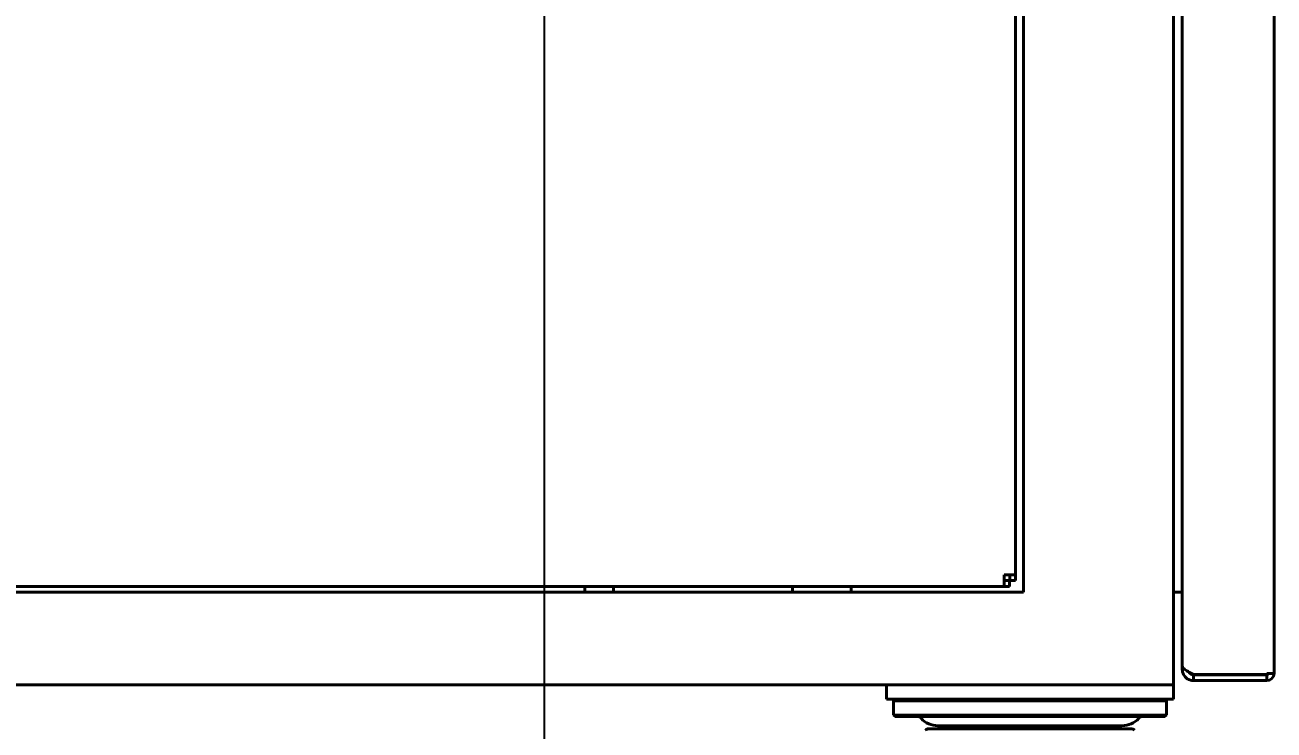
# Model space of a CAD drawing. Header units: millimetres. Extents: x 0 to 51860, y 0 to 5940.
# Drawn here: x 4328.2 to 4763.2, y 1792.3 to 2037.8 of the extents above; entities that cross this region are included whole.
import ezdxf

# ---------------------------------------------------------------- set-up
doc = ezdxf.new("R2010")
doc.units = ezdxf.units.MM
doc.header["$LTSCALE"] = 10
doc.linetypes.add('CHAIN', pattern=[0.3543, 0.2362, -0.0295, 0.0591, -0.0295])
doc.linetypes.add('DOUBLE_DASH_CHAIN', pattern=[1.2403, 0.6614, -0.0827, 0.1654, -0.0827, 0.1654, -0.0827])
for name, color, linetype, lineweight in [('가시적인 것(ISO)', 3, 'Continuous', 40), ('단면선(ISO)', 7, 'CHAIN', 25), ('치수(ISO)', 2, 'Continuous', 25)]:
    doc.layers.add(name, color=color, linetype=linetype, lineweight=lineweight)
doc.styles.add('치수 텍스트_PSTEK_POSCO', font='isocp.shx')
doc.dimstyles.new('치수_PSTEK_POSCO', dxfattribs={"dimscale": 10, "dimtxt": 3.5, "dimasz": 2.5, "dimexe": 2, "dimexo": 2.5, "dimgap": 1, "dimtad": 1, "dimrnd": 1e-08, "dimdsep": 46, "dimtxsty": '치수 텍스트_PSTEK_POSCO', "dimcen": 0.09, "dimdle": 10, "dimclrd": 7, "dimclre": 7, "dimclrt": 2, "dimadec": 1, "dimazin": 2, "dimtfac": 1, "dimtmove": 0, "dimatfit": 3, "dimfxl": 0, "dimtolj": 1, "dimlwd": -1, "dimlwe": -1, "dimarcsym": 0})

# ---------------------------------------------------------------- blocks, each defined once
blk = doc.blocks.new('*D24')
at = {"layer": 'Defpoints', "color": 0}
for p in [(3893.19, 1812.01), (4763.19, 1812.01), (4763.19, 1549.44)]:
    blk.add_point(p, dxfattribs=at)
at = {"layer": '치수(ISO)', "color": 7}
for p, q in [((3893.19, 1787.01), (3893.19, 1529.44)), ((4763.19, 1787.01), (4763.19, 1529.44)), ((3918.19, 1549.44), (4738.19, 1549.44))]:
    blk.add_line(p, q, dxfattribs=at)
for points in [[(3918.19, 1553.61), (3918.19, 1545.27), (3893.19, 1549.44)], [(4738.19, 1553.61), (4738.19, 1545.27), (4763.19, 1549.44)]]:
    blk.add_solid(points, dxfattribs=at)
at = {"layer": '치수(ISO)', "color": 2, "insert": (4296.68, 1576.94), "char_height": 35, "attachment_point": 4, "style": '치수 텍스트_PSTEK_POSCO'}
blk.add_mtext('\\A1;870', dxfattribs=at)
blk = doc.blocks.new('2dTransSection0')
at = {"layer": '단면선(ISO)', "linetype": 'DOUBLE_DASH_CHAIN', "ltscale": 5.746134}
blk.add_line((450.905, 348.567), (450.905, 166.641), dxfattribs=at)

msp = doc.modelspace()

# ---------------------------------------------------------------- linework, layer by layer
at = {"layer": '가시적인 것(ISO)'}
for p, q in [((4675.8889, 3355.7063), (4675.8889, 1840.3063)), ((4728.1889, 3358.0063), (4728.1889, 1808.0063)), ((4763.1889, 3354.0063), (4763.1889, 1812.0063)), ((4673.1889, 3349.7063), (4673.1889, 1846.3063)), ((4731.1889, 1814.9205), (4731.1889, 2048.0063)), ((4669.1889, 1846.3063), (4673.1889, 1846.3063)), ((4669.1889, 1842.3063), (4669.1889, 1846.3063)), ((4671.1889, 1846.3063), (4671.1889, 1844.377)), ((4673.1889, 1844.377), (4673.1889, 1846.3063)), ((4675.8889, 1840.3063), (3980.4889, 1840.3063)), ((4669.1889, 1842.3063), (3987.1889, 1842.3063)), ((4523.1889, 1840.3063), (4523.1889, 1842.3063)), ((4533.1889, 1840.3063), (4533.1889, 1842.3063)), ((4595.4889, 1840.3063), (4595.4889, 1842.3063)), ((4615.8889, 1840.3063), (4615.8889, 1842.3063)), ((4669.1889, 1844.3063), (4671.1182, 1844.3063)), ((4669.1889, 1842.3063), (4671.1182, 1842.3063)), ((4671.1182, 1844.3063), (4671.1182, 1842.3063)), ((4671.1889, 1844.377), (4673.1889, 1844.377)), ((4728.1889, 1840.3063), (4731.1889, 1840.3063)), ((4731.1889, 1814.9205), (4731.1889, 1813.5063)), ((4732.0398, 1813.5063), (4731.1889, 1813.5063)), ((4760.6889, 1811.577), (4735.1889, 1811.577)), ((4735.1889, 1811.5063), (4735.1889, 1809.5063)), ((4760.6889, 1811.5063), (4735.1889, 1811.5063)), ((4760.6889, 1812.0063), (4760.6889, 1811.577)), ((4760.6889, 1812.0063), (4763.1889, 1812.0063)), ((4760.6889, 1811.5063), (4760.6889, 1809.5063)), ((4728.1889, 1808.0063), (3928.1889, 1808.0063)), ((4628.1889, 1808.0063), (4728.1889, 1808.0063)), ((4628.1889, 1803.0063), (4628.1889, 1808.0063)), ((4728.1889, 1803.0063), (4728.1889, 1808.0063)), ((4735.1889, 1809.5063), (4760.6889, 1809.5063)), ((4628.1889, 1803.0063), (4728.1889, 1803.0063)), ((4631.1889, 1803.0063), (4630.6889, 1802.5063)), ((4640.6889, 1802.5063), (4630.6889, 1802.5063)), ((4630.6889, 1802.5063), (4630.6889, 1797.5063)), ((4640.6889, 1802.5063), (4715.6889, 1802.5063)), ((4725.6889, 1802.5063), (4715.6889, 1802.5063)), ((4725.6889, 1802.5063), (4725.1889, 1803.0063)), ((4725.6889, 1797.5063), (4725.6889, 1802.5063)), ((4630.6889, 1797.5063), (4640.6889, 1797.5063)), ((4630.6889, 1797.5063), (4631.1889, 1797.0063)), ((4640.6889, 1797.0063), (4631.1889, 1797.0063)), ((4715.6889, 1797.5063), (4640.6889, 1797.5063)), ((4640.6889, 1797.0063), (4715.6889, 1797.0063)), ((4715.6889, 1797.5063), (4725.6889, 1797.5063)), ((4725.1889, 1797.0063), (4715.6889, 1797.0063)), ((4725.1889, 1797.0063), (4725.6889, 1797.5063)), ((4713.3635, 1792.7463), (4643.0143, 1792.7463)), ((4646.1422, 1793.7846), (4710.2356, 1793.7846))]:
    msp.add_line(p, q, dxfattribs=at)
for centre, radius, start, end in [((4760.6889, 1812.0063), 2.5, 270, 0), ((4760.6889, 1812.0063), 0.5, 270, 0), ((4638.7901, 1795.0063), 2, 42.674758, 90), ((4717.5877, 1795.0063), 2, 90, 137.325242), ((4646.1422, 1801.7846), 8, 222.674758, 270), ((4643.0143, 1790.7463), 2, 90, 129.338394), ((4658.2947, 1792.7514), 2, 19.959337, 31.105901), ((4668.6339, 1796.5063), 9, 199.959337, 204.694369), ((4687.7439, 1796.5063), 9, 335.305631, 340.040663), ((4698.0831, 1792.7514), 2, 148.894099, 160.040663), ((4710.2356, 1801.7846), 8, 270, 317.325242), ((4713.3635, 1790.7463), 2, 50.661606, 90)]:
    msp.add_arc(centre, radius, start, end, dxfattribs=at)
for points in [[(4735.1889, 1811.577), (4733.8687, 1812.2795), (4732.5688, 1812.982), (4731.8445, 1813.6845), (4731.4198, 1814.0965), (4731.1889, 1814.5085), (4731.1889, 1814.9205)], [(4731.1889, 1813.5063), (4731.1889, 1812.1861), (4731.8908, 1810.8861), (4732.9945, 1810.1619), (4733.6419, 1809.7372), (4734.4147, 1809.5063), (4735.1889, 1809.5063)]]:
    msp.add_open_spline(points, degree=3, knots=[0, 0, 0, 0, 0.99011606, 0.99011606, 0.99011606, 1.57079633, 1.57079633, 1.57079633, 1.57079633], dxfattribs=at)
msp.add_open_spline([(4735.1889, 1811.5063), (4734.477, 1811.5063), (4733.7845, 1811.9244), (4733.4373, 1812.543)], degree=3, dxfattribs=at)

# ---------------------------------------------------------------- block references
at = {"layer": '단면선(ISO)', "xscale": 10, "yscale": 10, "zscale": 10}
msp.add_blockref('2dTransSection0', (0, 0), dxfattribs=at)

# ---------------------------------------------------------------- dimensions: what is measured, and where the dimension line sits
at = {"layer": '치수(ISO)', "color": 7}
dim = msp.add_linear_dim(base=(4763.1889, 1549.4408), p1=(3893.1889, 1812.0063), p2=(4763.1889, 1812.0063), dimstyle='치수_PSTEK_POSCO', override={"dimdec": 2, "dimtp": 0, "dimtm": 0, "dimtdec": 2, "dimtofl": 0, "dimatfit": 1}, dxfattribs=at)
dim.commit()
dim.dimension.update_dxf_attribs({"geometry": '*D24', "text_midpoint": (4328.1889, 1549.4408), "dimtype": 160})

doc.saveas('drawing.dxf')
